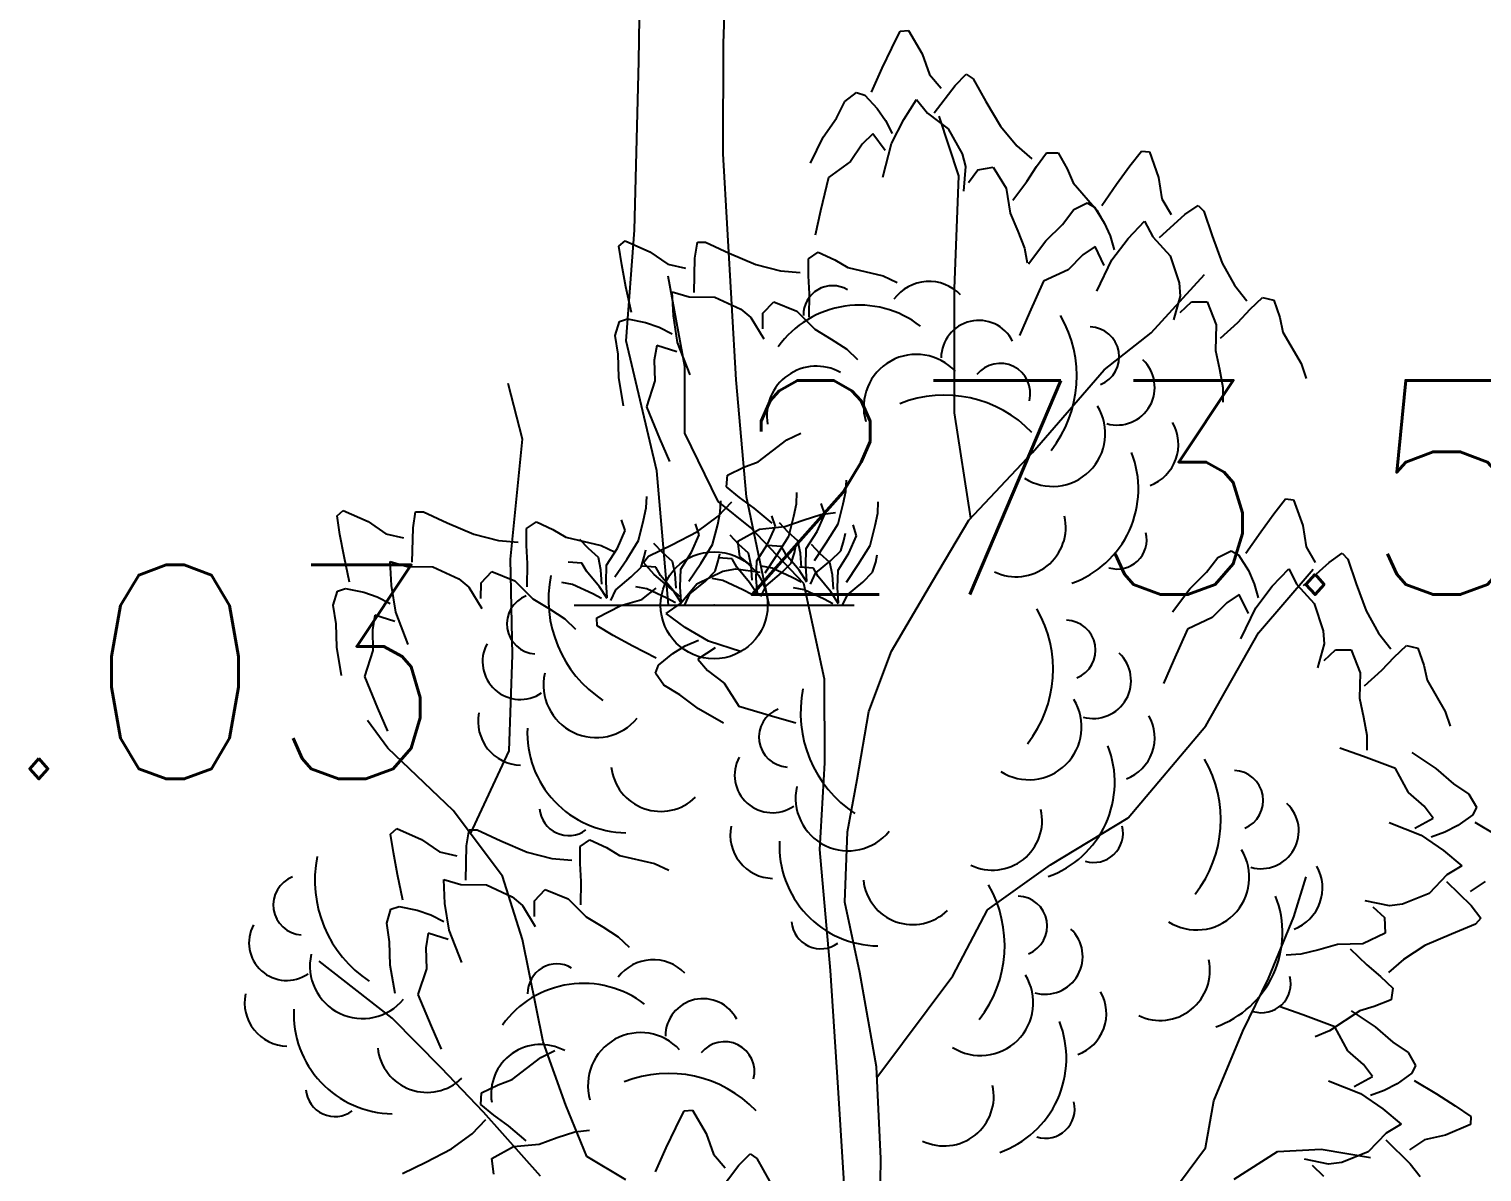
# Model space of a CAD drawing. Header units: millimetres. Extents: x 524954 to 526204, y 9523489 to 9524010.
# Drawn here: x 525431.59 to 525438.37, y 9523718 to 9523723.34 of the extents above; entities that cross this region are included whole.
import ezdxf

# ---------------------------------------------------------------- set-up
doc = ezdxf.new("R2010")
doc.units = ezdxf.units.MM
doc.header["$PDMODE"] = 32
doc.header["$PDSIZE"] = 0.5
doc.linetypes.add('ACAD_ISO12W100', pattern=[21, 12, -3, 0, -3, 0, -3])
for name, color, linetype in [('Arbre', 34, 'ACAD_ISO12W100'), ('Bord Fleuve', 4, 'ACAD_ISO12W100'), ('Route - Bretelle de sortie - Construction', 7, 'Continuous'), ('TopoAlt', 3, 'Continuous'), ('TOPOJIS', 7, 'Continuous')]:
    doc.layers.add(name, color=color, linetype=linetype)
doc.styles.add('Cotation', font='arial.ttf')
doc.styles.add('Simplex 1.0', font='Simplex.shx', dxfattribs={"width": 0.99, "height": 1})
doc.dimstyles.new('BRAZZAVILLE', dxfattribs={"dimtxt": 0.15, "dimasz": 0.2, "dimexe": 0.5, "dimexo": 0.5, "dimgap": 0.5, "dimtad": 0, "dimzin": 0, "dimdsep": 46, "dimtxsty": 'Cotation', "dimsah": 1, "dimcen": 0.1, "dimse1": 1, "dimse2": 1, "dimclrd": 1, "dimclre": 256, "dimclrt": 1, "dimaunit": 2, "dimazin": 0, "dimtfac": 1, "dimtdec": 4, "dimtofl": 0, "dimtmove": 0, "dimatfit": 1, "dimfxl": 1, "dimtolj": 1, "dimtzin": 0, "dimlwd": 0, "dimlwe": 0, "dimarcsym": 0})

# ---------------------------------------------------------------- blocks, each defined once
blk = doc.blocks.new('TCPOINT M')
at = {"color": 0}
blk.add_point((0, 0), dxfattribs=at)
at = {"layer": 'TopoAlt', "style": 'Simplex 1.0', "width": 0.99}
blk.add_attdef('ALT', (0.15, 0.15), '', height=1, dxfattribs=at)
blk = doc.blocks.new('v088')
at = {"color": 3, "linetype": 'Continuous'}
for p, q in [((-0.0239, 12.3184), (0.0161, 12.3965)), ((0.0161, 12.3965), (0.0546, 12.3999)), ((0.0546, 12.3999), (0.1184, 12.2906)), ((-0.0686, 12.2238), (-0.0239, 12.3184)), ((0.1184, 12.2906), (0.1522, 12.1952)), ((-0.1179, 12.1126), (-0.0686, 12.2238)), ((0.1522, 12.1952), (0.2074, 12.1313)), ((0.2717, 12.1435), (0.3242, 12.1966)), ((0.3242, 12.1966), (0.3557, 12.1751)), ((0.3557, 12.1751), (0.415, 12.0689)), ((-0.2428, 12.0693), (-0.1881, 12.111)), ((-0.1881, 12.111), (-0.1505, 12.0986)), ((-0.1505, 12.0986), (-0.0915, 12.0354)), ((0.1746, 12.0155), (0.2717, 12.1435)), ((-0.2828, 11.9912), (-0.2428, 12.0693)), ((-0.0915, 12.0354), (-0.0536, 11.98)), ((0.0317, 11.9844), (0.0922, 12.0781)), ((0.0922, 12.0781), (0.1437, 12.0135)), ((0.415, 12.0689), (0.4841, 11.9528)), ((-0.344, 11.9013), (-0.2828, 11.9912)), ((-0.0536, 11.98), (-0.0225, 11.9193)), ((-0.0252, 11.8718), (0.0317, 11.9844)), ((0.1437, 12.0135), (0.2395, 11.9416)), ((0.4841, 11.9528), (0.5601, 11.8616)), ((-0.4033, 11.7804), (-0.344, 11.9013)), ((-0.1123, 11.9179), (-0.1618, 11.8694)), ((-0.0542, 11.8389), (-0.1123, 11.9179)), ((0.2395, 11.9416), (0.3048, 11.8248)), ((-0.1618, 11.8694), (-0.2169, 11.7884)), ((-0.066, 11.7153), (-0.0252, 11.8718)), ((0.3048, 11.8248), (0.32, 11.7651)), ((0.5601, 11.8616), (0.6304, 11.8005)), ((0.6527, 11.7656), (0.6994, 11.8293)), ((0.6994, 11.8293), (0.7544, 11.828)), ((0.7544, 11.828), (0.796, 11.7537)), ((1.0886, 11.7676), (1.1424, 11.8368)), ((1.1424, 11.8368), (1.1809, 11.833)), ((1.1809, 11.833), (1.2232, 11.7138)), ((-0.2169, 11.7884), (-0.3202, 11.714)), ((0.32, 11.7651), (0.3106, 11.6498)), ((0.3344, 11.6895), (0.378, 11.7487)), ((0.378, 11.7487), (0.4498, 11.7623)), ((0.4498, 11.7623), (0.5114, 11.6644)), ((0.6075, 11.6944), (0.6527, 11.7656)), ((0.796, 11.7537), (0.824, 11.6885)), ((1.027, 11.683), (1.0886, 11.7676)), ((-0.3202, 11.714), (-0.3572, 11.5582)), ((0.5418, 11.6075), (0.6075, 11.6944)), ((0.824, 11.6885), (0.9344, 11.5607)), ((0.9578, 11.583), (1.027, 11.683)), ((1.2232, 11.7138), (1.2386, 11.6137)), ((0.5114, 11.6644), (0.5299, 11.5465)), ((1.2386, 11.6137), (1.2809, 11.5407)), ((-0.3572, 11.5582), (-0.3824, 11.4437)), ((0.5299, 11.5465), (0.5653, 11.4632)), ((0.7732, 11.4945), (0.827, 11.5637)), ((0.827, 11.5637), (0.8886, 11.5945)), ((0.8886, 11.5945), (0.9232, 11.5753)), ((0.9232, 11.5753), (0.9693, 11.5022)), ((0.9344, 11.5607), (0.97, 11.497)), ((1.3463, 11.5407), (1.4079, 11.583)), ((1.4079, 11.583), (1.4348, 11.556)), ((1.4348, 11.556), (1.4733, 11.4406)), ((0.6962, 11.4176), (0.7732, 11.4945)), ((0.9693, 11.5022), (0.9963, 11.4406)), ((1.0809, 11.4291), (1.1578, 11.5099)), ((1.1578, 11.5099), (1.1963, 11.4368)), ((1.2271, 11.433), (1.3463, 11.5407)), ((-1.2987, 11.3921), (-1.2695, 11.4174)), ((-1.2695, 11.4174), (-1.1537, 11.3664)), ((-0.9434, 11.3371), (-0.9319, 11.4109)), ((-0.9319, 11.4109), (-0.8938, 11.412)), ((-0.8938, 11.412), (-0.7835, 11.3608)), ((0.5653, 11.4632), (0.5962, 11.3829)), ((0.6155, 11.3099), (0.6962, 11.4176)), ((0.9963, 11.4406), (1.0155, 11.3753)), ((1.004, 11.3291), (1.0809, 11.4291)), ((1.1963, 11.4368), (1.2771, 11.3483)), ((1.4733, 11.4406), (1.5194, 11.3137)), ((-1.2853, 11.3054), (-1.2987, 11.3921)), ((-1.1537, 11.3664), (-1.0704, 11.3089)), ((-0.7835, 11.3608), (-0.6595, 11.3072)), ((-0.4126, 11.3334), (-0.3673, 11.3647)), ((-0.3673, 11.3647), (-0.2901, 11.3288)), ((0.5962, 11.3829), (0.6091, 11.3149)), ((0.8693, 11.3522), (0.8001, 11.2829)), ((0.927, 11.3906), (0.8693, 11.3522)), ((0.9693, 11.3022), (0.927, 11.3906)), ((1.2771, 11.3483), (1.3194, 11.2214)), ((-1.266, 11.2026), (-1.2853, 11.3054)), ((-1.0704, 11.3089), (-0.9882, 11.2895)), ((-0.9469, 11.1764), (-0.9434, 11.3371)), ((-0.6595, 11.3072), (-0.5444, 11.2779)), ((-0.5444, 11.2779), (-0.4516, 11.2697)), ((-0.4131, 11.2545), (-0.4126, 11.3334)), ((-0.2901, 11.3288), (-0.2291, 11.2925)), ((-0.2291, 11.2925), (-0.0648, 11.2537)), ((0.8001, 11.2829), (0.6847, 11.2291)), ((0.9347, 11.1829), (1.004, 11.3291)), ((1.5194, 11.3137), (1.5771, 11.2099)), ((-1.2408, 11.0836), (-1.266, 11.2026)), ((-0.4079, 11.1703), (-0.4131, 11.2545)), ((-0.0648, 11.2537), (0.0014, 11.223)), ((0.6847, 11.2291), (0.6193, 11.0829)), ((1.3194, 11.2214), (1.3232, 11.1598)), ((1.5771, 11.2099), (1.6348, 11.1368)), ((-1.0503, 11.1789), (-0.9708, 11.1567)), ((-1.0444, 11.0675), (-1.0503, 11.1789)), ((-0.9708, 11.1567), (-0.851, 11.1547)), ((-0.851, 11.1547), (-0.7296, 11.0984)), ((-0.4102, 11.0614), (-0.4079, 11.1703)), ((1.3232, 11.1598), (1.2925, 11.0483)), ((1.6502, 11.0983), (1.7079, 11.1522)), ((1.7079, 11.1522), (1.7617, 11.1406)), ((1.7617, 11.1406), (1.7887, 11.0598)), ((-1.0245, 10.9429), (-1.0444, 11.0675)), ((-0.7296, 11.0984), (-0.6822, 11.0589)), ((-0.6263, 11.0061), (-0.6257, 11.0796)), ((-0.6257, 11.0796), (-0.5755, 11.1328)), ((-0.5755, 11.1328), (-0.4682, 11.0896)), ((-0.4682, 11.0896), (-0.3841, 11.005)), ((0.6193, 11.0829), (0.5731, 10.9752)), ((1.3232, 11.0829), (1.3771, 11.1329)), ((1.3771, 11.1329), (1.4502, 11.1329)), ((1.4502, 11.1329), (1.4925, 11.0252)), ((1.5925, 11.0368), (1.6502, 11.0983)), ((-1.3166, 10.9752), (-1.2967, 11.0411)), ((-1.2967, 11.0411), (-1.2589, 11.0531)), ((-1.2589, 11.0531), (-1.1741, 11.0365)), ((-1.1741, 11.0365), (-1.1109, 11.0139)), ((-1.1109, 11.0139), (-1.0501, 10.983)), ((-0.6822, 11.0589), (-0.6222, 10.96)), ((-0.3841, 11.005), (-0.3065, 10.9583)), ((1.4925, 11.0252), (1.4886, 10.906)), ((1.5117, 10.9637), (1.5925, 11.0368)), ((1.7887, 11.0598), (1.8041, 10.9906)), ((-1.3032, 10.8885), (-1.3166, 10.9752)), ((-0.9657, 10.7922), (-1.0245, 10.9429)), ((-0.3065, 10.9583), (-0.2344, 10.9114)), ((1.8041, 10.9906), (1.8887, 10.8444)), ((-1.3, 10.7798), (-1.3032, 10.8885)), ((-1.122, 10.9292), (-1.1336, 10.8608)), ((-1.0286, 10.8992), (-1.122, 10.9292)), ((-0.2344, 10.9114), (-0.1841, 10.8638)), ((1.4886, 10.906), (1.5079, 10.8175)), ((-1.1336, 10.8608), (-1.1308, 10.7629)), ((1.5079, 10.8175), (1.5233, 10.7329)), ((1.8887, 10.8444), (1.9118, 10.7752)), ((-1.2771, 10.6471), (-1.3, 10.7798)), ((-1.1308, 10.7629), (-1.1708, 10.642)), ((1.5233, 10.7329), (1.5233, 10.6636)), ((-1.1708, 10.642), (-1.1094, 10.4942)), ((-1.1094, 10.4942), (-1.0628, 10.3867)), ((-0.648, 10.3846), (-0.514, 10.4875)), ((-0.514, 10.4875), (-0.4484, 10.5194)), ((-0.7957, 10.2682), (-0.7912, 10.3231)), ((-0.7912, 10.3231), (-0.7146, 10.3603)), ((-0.7146, 10.3603), (-0.648, 10.3846)), ((-0.7348, 10.218), (-0.7957, 10.2682)), ((-0.8359, 10.1311), (-0.7709, 10.1978)), ((-0.6662, 10.1688), (-0.7348, 10.218)), ((1.7617, 10.1424), (1.8156, 10.2117)), ((1.8156, 10.2117), (1.8541, 10.2078)), ((1.8541, 10.2078), (1.8964, 10.0886)), ((-2.6162, 10.1323), (-2.587, 10.1577)), ((-2.6028, 10.0456), (-2.6162, 10.1323)), ((-2.587, 10.1577), (-2.4712, 10.1066)), ((-2.2608, 10.0773), (-2.2494, 10.1511)), ((-2.2494, 10.1511), (-2.2113, 10.1522)), ((-2.2113, 10.1522), (-2.101, 10.101)), ((-0.9313, 10.0604), (-0.8359, 10.1311)), ((-0.5833, 10.0982), (-0.6662, 10.1688)), ((-0.4378, 10.1134), (-0.3559, 10.1397)), ((-0.3559, 10.1397), (-0.2873, 10.1487)), ((1.7002, 10.0578), (1.7617, 10.1424)), ((-2.4712, 10.1066), (-2.3879, 10.0492)), ((-2.3879, 10.0492), (-2.3057, 10.0298)), ((-2.2643, 9.9167), (-2.2608, 10.0773)), ((-2.101, 10.101), (-1.977, 10.0475)), ((-1.7305, 9.9947), (-1.7301, 10.0737)), ((-1.7301, 10.0737), (-1.6848, 10.1049)), ((-1.6848, 10.1049), (-1.6075, 10.069)), ((-1.6075, 10.069), (-1.5466, 10.0327)), ((-1.0512, 9.9981), (-0.9313, 10.0604)), ((-0.7431, 10.0152), (-0.6418, 10.0712)), ((-0.6418, 10.0712), (-0.5231, 10.0829)), ((-0.5231, 10.0829), (-0.4378, 10.1134)), ((1.631, 9.9578), (1.7002, 10.0578)), ((1.8964, 10.0886), (1.9118, 9.9886)), ((-2.5835, 9.9428), (-2.6028, 10.0456)), ((-1.977, 10.0475), (-1.8618, 10.0181)), ((-1.8618, 10.0181), (-1.7691, 10.0099)), ((-1.7254, 9.9105), (-1.7305, 9.9947)), ((-1.5466, 10.0327), (-1.3822, 9.9939)), ((-1.3822, 9.9939), (-1.316, 9.9632)), ((-1.1606, 9.945), (-1.0512, 9.9981)), ((-0.7336, 9.9427), (-0.7431, 10.0152)), ((1.9118, 9.9886), (1.9541, 9.9155)), ((-2.5582, 9.8238), (-2.5835, 9.9428)), ((-2.3678, 9.9191), (-2.2883, 9.8969)), ((-2.3619, 9.8077), (-2.3678, 9.9191)), ((-1.1838, 9.9148), (-1.1606, 9.945)), ((-1.1339, 9.8592), (-1.1838, 9.9148)), ((-0.677, 9.8958), (-0.7336, 9.9427)), ((1.4463, 9.8693), (1.5002, 9.9386)), ((1.5002, 9.9386), (1.5617, 9.9693)), ((1.5617, 9.9693), (1.5963, 9.9501)), ((1.5963, 9.9501), (1.6425, 9.877)), ((1.9002, 9.8078), (2.0195, 9.9155)), ((2.0195, 9.9155), (2.081, 9.9578)), ((2.081, 9.9578), (2.1079, 9.9309)), ((2.1079, 9.9309), (2.1464, 9.8155)), ((-2.2883, 9.8969), (-2.1685, 9.895)), ((-2.1685, 9.895), (-2.0471, 9.8386)), ((-1.9432, 9.8199), (-1.893, 9.873)), ((-1.893, 9.873), (-1.7856, 9.8299)), ((-1.7277, 9.8016), (-1.7254, 9.9105)), ((-1.0116, 9.755), (-1.1339, 9.8592)), ((-0.9342, 9.8156), (-0.8138, 9.874)), ((-0.8138, 9.874), (-0.7533, 9.8858)), ((-0.7533, 9.8858), (-0.6387, 9.8698)), ((1.3694, 9.7924), (1.4463, 9.8693)), ((1.6425, 9.877), (1.6694, 9.8155)), ((1.7541, 9.8039), (1.831, 9.8847)), ((1.831, 9.8847), (1.8695, 9.8116)), ((-2.634, 9.7155), (-2.6142, 9.7814)), ((-2.6142, 9.7814), (-2.5764, 9.7933)), ((-2.5764, 9.7933), (-2.4916, 9.7768)), ((-2.4916, 9.7768), (-2.4283, 9.7541)), ((-2.3419, 9.6831), (-2.3619, 9.8077)), ((-2.0471, 9.8386), (-1.9997, 9.7992)), ((-1.9997, 9.7992), (-1.9397, 9.7002)), ((-1.9438, 9.7464), (-1.9432, 9.8199)), ((-1.7856, 9.8299), (-1.7015, 9.7452)), ((-1.1923, 9.7429), (-1.1254, 9.7944)), ((-1.0114, 9.724), (-0.9342, 9.8156)), ((1.2886, 9.6847), (1.3694, 9.7924)), ((1.6694, 9.8155), (1.6887, 9.7501)), ((1.6771, 9.7039), (1.7541, 9.8039)), ((1.8695, 9.8116), (1.9502, 9.7232)), ((2.1464, 9.8155), (2.1926, 9.6885)), ((-2.6206, 9.6288), (-2.634, 9.7155)), ((-2.4283, 9.7541), (-2.3676, 9.7232)), ((-1.7015, 9.7452), (-1.624, 9.6985)), ((-1.4022, 9.6572), (-1.2895, 9.7147)), ((-1.2895, 9.7147), (-1.1923, 9.7429)), ((-1.0789, 9.6763), (-1.0114, 9.724)), ((1.5425, 9.727), (1.4733, 9.6578)), ((1.6002, 9.7655), (1.5425, 9.727)), ((1.6425, 9.677), (1.6002, 9.7655)), ((1.9502, 9.7232), (1.9925, 9.5962)), ((-2.4395, 9.6694), (-2.4511, 9.6011)), ((-2.3461, 9.6395), (-2.4395, 9.6694)), ((-2.2831, 9.5325), (-2.3419, 9.6831)), ((-1.624, 9.6985), (-1.5519, 9.6516)), ((-1.5519, 9.6516), (-1.5015, 9.6041)), ((-1.401, 9.6186), (-1.4022, 9.6572)), ((-0.9888, 9.6106), (-1.0789, 9.6763)), ((1.4733, 9.6578), (1.3579, 9.6039)), ((1.6079, 9.5578), (1.6771, 9.7039)), ((2.1926, 9.6885), (2.2503, 9.5847)), ((-2.6175, 9.52), (-2.6206, 9.6288)), ((-2.4511, 9.6011), (-2.4483, 9.5032)), ((-1.3254, 9.5742), (-1.401, 9.6186)), ((-1.2335, 9.5242), (-1.3254, 9.5742)), ((-0.8796, 9.5473), (-0.9888, 9.6106)), ((1.3579, 9.6039), (1.2925, 9.4577)), ((1.9925, 9.5962), (1.9964, 9.5347)), ((2.2503, 9.5847), (2.308, 9.5116)), ((-2.5946, 9.3874), (-2.6175, 9.52)), ((-1.1253, 9.4685), (-1.2335, 9.5242)), ((-1.0467, 9.4905), (-0.9892, 9.5252)), ((-0.9892, 9.5252), (-0.9269, 9.5527)), ((-0.8484, 9.5165), (-0.9306, 9.463)), ((-0.7257, 9.4976), (-0.8796, 9.5473)), ((1.9964, 9.5347), (1.9656, 9.4231)), ((1.9964, 9.4577), (2.0502, 9.5077)), ((2.0502, 9.5077), (2.1233, 9.5077)), ((2.1233, 9.5077), (2.1656, 9.4)), ((2.3233, 9.4731), (2.381, 9.527)), ((2.381, 9.527), (2.4349, 9.5154)), ((2.4349, 9.5154), (2.4618, 9.4347)), ((-2.4483, 9.5032), (-2.4883, 9.3823)), ((-1.1132, 9.4352), (-1.0467, 9.4905)), ((-0.9306, 9.463), (-0.885, 9.4108)), ((1.2925, 9.4577), (1.2463, 9.35)), ((2.2657, 9.4116), (2.3233, 9.4731)), ((-2.4883, 9.3823), (-2.4269, 9.2344)), ((-1.1278, 9.3984), (-1.1132, 9.4352)), ((-1.0892, 9.3413), (-1.1278, 9.3984)), ((-0.885, 9.4108), (-0.8073, 9.3511)), ((2.1656, 9.4), (2.1618, 9.2808)), ((2.1849, 9.3385), (2.2657, 9.4116)), ((2.4618, 9.4347), (2.4772, 9.3654)), ((-1.0136, 9.2969), (-1.0892, 9.3413)), ((-0.8073, 9.3511), (-0.7389, 9.2437)), ((2.4772, 9.3654), (2.5618, 9.2193)), ((-2.4269, 9.2344), (-2.3802, 9.1269)), ((-0.9273, 9.2307), (-1.0136, 9.2969)), ((-0.7389, 9.2437), (-0.5855, 9.1979)), ((2.1618, 9.2808), (2.181, 9.1923)), ((-0.81, 9.1646), (-0.9273, 9.2307)), ((-0.5855, 9.1979), (-0.4727, 9.1661)), ((2.181, 9.1923), (2.1964, 9.1077)), ((2.5618, 9.2193), (2.5849, 9.15)), ((2.1964, 9.1077), (2.1964, 9.0385)), ((2.1801, 9.009), (2.0697, 9.0483)), ((2.3301, 8.953), (2.1801, 9.009)), ((2.4064, 9.0272), (2.519, 8.9533)), ((2.3912, 8.8412), (2.3301, 8.953)), ((2.519, 8.9533), (2.6006, 8.8814)), ((2.4646, 8.7765), (2.3912, 8.8412)), ((2.6006, 8.8814), (2.6731, 8.832)), ((2.6731, 8.832), (2.7077, 8.7725)), ((2.5067, 8.7213), (2.4646, 8.7765)), ((2.7077, 8.7725), (2.6907, 8.7368)), ((2.2998, 8.7005), (2.4501, 8.6406)), ((2.421, 8.6735), (2.5067, 8.7213)), ((2.6907, 8.7368), (2.6207, 8.6861)), ((2.7005, 8.7027), (2.8047, 8.6399)), ((-2.3661, 8.6466), (-2.3369, 8.6719)), ((-2.3527, 8.5599), (-2.3661, 8.6466)), ((-2.3369, 8.6719), (-2.2212, 8.6209)), ((-2.0108, 8.5916), (-1.9993, 8.6654)), ((-1.9993, 8.6654), (-1.9613, 8.6665)), ((-1.9613, 8.6665), (-1.8509, 8.6153)), ((2.4501, 8.6406), (2.5548, 8.5702)), ((2.5609, 8.6554), (2.4969, 8.632)), ((2.6207, 8.6861), (2.5609, 8.6554)), ((-2.3334, 8.4571), (-2.3527, 8.5599)), ((-2.2212, 8.6209), (-2.1379, 8.5634)), ((-2.1379, 8.5634), (-2.0557, 8.544)), ((-2.0143, 8.4309), (-2.0108, 8.5916)), ((-1.8509, 8.6153), (-1.7269, 8.5617)), ((-1.7269, 8.5617), (-1.6118, 8.5324)), ((-1.4805, 8.509), (-1.4801, 8.5879)), ((-1.4801, 8.5879), (-1.4347, 8.6192)), ((-1.4347, 8.6192), (-1.3575, 8.5833)), ((-1.3575, 8.5833), (-1.2966, 8.547)), ((2.5548, 8.5702), (2.6402, 8.4985)), ((-1.6118, 8.5324), (-1.519, 8.5242)), ((-1.4754, 8.4248), (-1.4805, 8.509)), ((-1.2966, 8.547), (-1.1322, 8.5082)), ((-1.1322, 8.5082), (-1.066, 8.4775)), ((2.6402, 8.4985), (2.5697, 8.4555)), ((-2.3082, 8.3381), (-2.3334, 8.4571)), ((-2.1178, 8.4334), (-2.0382, 8.4112)), ((-2.1118, 8.322), (-2.1178, 8.4334)), ((-1.4776, 8.3159), (-1.4754, 8.4248)), ((2.5697, 8.4555), (2.4865, 8.3693)), ((2.5678, 8.4245), (2.6828, 8.3123)), ((2.749, 8.4244), (2.6787, 8.3776)), ((-2.0382, 8.4112), (-1.9184, 8.4092)), ((-1.9184, 8.4092), (-1.7971, 8.3529)), ((-1.7971, 8.3529), (-1.7497, 8.3134)), ((-1.6931, 8.3341), (-1.643, 8.3873)), ((-1.643, 8.3873), (-1.5356, 8.3441)), ((2.4865, 8.3693), (2.3625, 8.3191)), ((-2.384, 8.2298), (-2.3641, 8.2956)), ((-2.3641, 8.2956), (-2.3264, 8.3076)), ((-2.3264, 8.3076), (-2.2415, 8.291)), ((-2.2415, 8.291), (-2.1783, 8.2684)), ((-2.0919, 8.1974), (-2.1118, 8.322)), ((-1.7497, 8.3134), (-1.6897, 8.2145)), ((-1.6937, 8.2606), (-1.6931, 8.3341)), ((-1.5356, 8.3441), (-1.4515, 8.2595)), ((2.3013, 8.3113), (2.188, 8.335)), ((2.2245, 8.3065), (2.2778, 8.2559)), ((2.3625, 8.3191), (2.3013, 8.3113)), ((2.6828, 8.3123), (2.7289, 8.2536)), ((-2.3706, 8.1431), (-2.384, 8.2298)), ((-2.1783, 8.2684), (-2.1175, 8.2375)), ((-1.4515, 8.2595), (-1.374, 8.2128)), ((2.2778, 8.2559), (2.2824, 8.183)), ((2.7037, 8.225), (2.591, 8.1793)), ((2.7289, 8.2536), (2.7037, 8.225)), ((-2.1895, 8.1837), (-2.2011, 8.1153)), ((-2.0961, 8.1537), (-2.1895, 8.1837)), ((-2.0331, 8.0467), (-2.0919, 8.1974)), ((-1.374, 8.2128), (-1.3019, 8.1659)), ((-1.3019, 8.1659), (-1.2515, 8.1184)), ((2.2824, 8.183), (2.1776, 8.1339)), ((2.591, 8.1793), (2.4672, 8.1253)), ((-2.3674, 8.0343), (-2.3706, 8.1431)), ((-2.2011, 8.1153), (-2.1982, 8.0174)), ((1.8878, 8.0848), (1.8187, 8.0804)), ((1.9713, 8.1055), (1.8878, 8.0848)), ((2.0584, 8.1303), (1.9713, 8.1055)), ((2.1776, 8.1339), (2.0584, 8.1303)), ((2.1174, 8.1109), (2.1954, 8.0349)), ((2.4672, 8.1253), (2.3672, 8.0611)), ((-2.3445, 7.9016), (-2.3674, 8.0343)), ((-2.1982, 8.0174), (-2.2383, 7.8966)), ((2.1954, 8.0349), (2.2605, 7.9811)), ((2.3672, 8.0611), (2.2979, 7.9989)), ((2.2605, 7.9811), (2.3179, 7.927)), ((-2.2383, 7.8966), (-2.1768, 7.7487)), ((2.3179, 7.927), (2.3098, 7.8725)), ((1.8965, 7.8022), (1.7861, 7.8414)), ((2.1627, 7.8208), (2.0222, 7.7271)), ((2.1227, 7.8203), (2.2353, 7.7465)), ((2.2308, 7.8405), (2.1627, 7.8208)), ((2.3098, 7.8725), (2.2308, 7.8405)), ((-2.1768, 7.7487), (-2.1302, 7.6412)), ((2.0465, 7.7461), (1.8965, 7.8022)), ((2.1075, 7.6343), (2.0465, 7.7461)), ((2.2353, 7.7465), (2.3169, 7.6746)), ((2.0222, 7.7271), (1.9545, 7.6997)), ((2.3169, 7.6746), (2.3894, 7.6252)), ((-1.6632, 7.6026), (-1.5976, 7.6345)), ((2.1809, 7.5696), (2.1075, 7.6343)), ((2.3894, 7.6252), (2.424, 7.5657)), ((-1.7972, 7.4997), (-1.6632, 7.6026)), ((2.223, 7.5144), (2.1809, 7.5696)), ((2.424, 7.5657), (2.407, 7.5299)), ((-1.9404, 7.4382), (-1.8638, 7.4754)), ((-1.8638, 7.4754), (-1.7972, 7.4997)), ((2.0162, 7.4937), (2.1664, 7.4338)), ((2.1373, 7.4666), (2.223, 7.5144)), ((2.337, 7.4793), (2.2772, 7.4485)), ((2.407, 7.5299), (2.337, 7.4793)), ((2.4169, 7.4959), (2.521, 7.4331)), ((-1.9448, 7.3833), (-1.9404, 7.4382)), ((2.1664, 7.4338), (2.2711, 7.3633)), ((2.2772, 7.4485), (2.2132, 7.4252)), ((2.521, 7.4331), (2.6094, 7.377)), ((-1.8839, 7.3331), (-1.9448, 7.3833)), ((-1.8154, 7.2839), (-1.8839, 7.3331)), ((-1.0336, 7.2746), (-0.9936, 7.3527)), ((-0.9936, 7.3527), (-0.9551, 7.3561)), ((-0.9551, 7.3561), (-0.8913, 7.2468)), ((2.2711, 7.3633), (2.3565, 7.2916)), ((2.6094, 7.377), (2.6819, 7.3276)), ((-1.985, 7.2461), (-1.9201, 7.3129)), ((-1.7325, 7.2133), (-1.8154, 7.2839)), ((-1.0783, 7.18), (-1.0336, 7.2746)), ((2.3565, 7.2916), (2.286, 7.2486)), ((2.6805, 7.289), (2.5641, 7.2392)), ((2.6819, 7.3276), (2.6805, 7.289)), ((-2.0805, 7.1754), (-1.985, 7.2461)), ((-1.791, 7.1862), (-1.6722, 7.1979)), ((-1.6722, 7.1979), (-1.587, 7.2285)), ((-1.587, 7.2285), (-1.5051, 7.2548)), ((-1.5051, 7.2548), (-1.4365, 7.2638)), ((-0.8913, 7.2468), (-0.8575, 7.1514)), ((2.286, 7.2486), (2.2028, 7.1624)), ((2.2841, 7.2177), (2.3991, 7.1055)), ((2.4653, 7.2176), (2.395, 7.1707)), ((2.5641, 7.2392), (2.4653, 7.2176)), ((-2.2004, 7.1132), (-2.0805, 7.1754)), ((-1.8923, 7.1303), (-1.791, 7.1862)), ((-1.8828, 7.0578), (-1.8923, 7.1303)), ((-1.1277, 7.0688), (-1.0783, 7.18)), ((-0.8575, 7.1514), (-0.8023, 7.0875)), ((-0.7381, 7.0997), (-0.6855, 7.1528)), ((-0.6855, 7.1528), (-0.654, 7.1313)), ((-0.654, 7.1313), (-0.5947, 7.0251)), ((2.2028, 7.1624), (2.0788, 7.1122)), ((-2.3098, 7.06), (-2.2004, 7.1132)), ((-0.8351, 6.9716), (-0.7381, 7.0997)), ((2.0176, 7.1045), (1.9044, 7.1282)), ((1.9408, 7.0996), (1.9941, 7.049)), ((2.0788, 7.1122), (2.0176, 7.1045)), ((2.3991, 7.1055), (2.4452, 7.0467)), ((0.6155, 0.5313), (0.6179, 0.5842)), ((-0.3173, 0.4544), (-0.3149, 0.5073)), ((0.0288, 0.4351), (0.0313, 0.488)), ((0.3847, 0.4736), (0.3871, 0.5265)), ((0.5169, 0.4255), (0.5001, 0.476)), ((0.6034, 0.4736), (0.6155, 0.5313)), ((0.7645, 0.4303), (0.7669, 0.4832)), ((-0.3294, 0.3967), (-0.3173, 0.4544)), ((0.0168, 0.3774), (0.0288, 0.4351)), ((0.2861, 0.3678), (0.2693, 0.4183)), ((0.3486, 0.3221), (0.3726, 0.4159)), ((0.3726, 0.4159), (0.3847, 0.4736)), ((0.4808, 0.3438), (0.5169, 0.4255)), ((0.5794, 0.3798), (0.6034, 0.4736)), ((0.7525, 0.3726), (0.7645, 0.4303)), ((-0.452, 0.2669), (-0.4159, 0.3486)), ((-0.4159, 0.3486), (-0.4327, 0.3991)), ((-0.3534, 0.3029), (-0.3294, 0.3967)), ((-0.0697, 0.3294), (-0.0865, 0.3798)), ((-0.0072, 0.2837), (0.0168, 0.3774)), ((0.25, 0.2861), (0.2861, 0.3678)), ((0.3462, 0.3414), (0.3053, 0.3847)), ((0.3919, 0.3005), (0.3462, 0.3414)), ((0.4303, 0.2645), (0.4808, 0.3438)), ((0.5241, 0.2909), (0.5794, 0.3798)), ((0.6659, 0.3246), (0.6491, 0.375)), ((0.7285, 0.2789), (0.7525, 0.3726)), ((-0.5866, 0.2645), (-0.6275, 0.3077)), ((-0.4087, 0.214), (-0.3534, 0.3029)), ((-0.2404, 0.2452), (-0.2813, 0.2885)), ((-0.1058, 0.2476), (-0.0697, 0.3294)), ((-0.0625, 0.1947), (-0.0072, 0.2837)), ((0.1154, 0.2837), (0.0745, 0.327)), ((0.1611, 0.2428), (0.1154, 0.2837)), ((0.1995, 0.2068), (0.25, 0.2861)), ((0.3149, 0.2741), (0.25, 0.2789)), ((0.2933, 0.2332), (0.3486, 0.3221)), ((0.3366, 0.2356), (0.3149, 0.2741)), ((0.375, 0.2452), (0.3823, 0.2789)), ((0.4039, 0.2428), (0.3919, 0.3005)), ((0.4953, 0.2404), (0.4544, 0.2837)), ((0.4688, 0.2092), (0.5241, 0.2909)), ((0.5914, 0.2548), (0.6058, 0.3029)), ((0.6058, 0.3029), (0.6131, 0.3366)), ((0.6299, 0.2428), (0.6659, 0.3246)), ((0.6732, 0.1899), (0.7285, 0.2789)), ((-0.5409, 0.2236), (-0.5866, 0.2645)), ((-0.5289, 0.1659), (-0.5409, 0.2236)), ((-0.5025, 0.1875), (-0.452, 0.2669)), ((-0.464, 0.1322), (-0.4087, 0.214)), ((-0.3414, 0.1779), (-0.327, 0.226)), ((-0.327, 0.226), (-0.3197, 0.2596)), ((-0.1947, 0.2043), (-0.2404, 0.2452)), ((-0.1827, 0.1467), (-0.1947, 0.2043)), ((-0.1563, 0.1683), (-0.1058, 0.2476)), ((0.0048, 0.1587), (0.0192, 0.2068)), ((0.0192, 0.2068), (0.0264, 0.2404)), ((0.0841, 0.2164), (0.0192, 0.2212)), ((0.1058, 0.1779), (0.0841, 0.2164)), ((0.1731, 0.1851), (0.1611, 0.2428)), ((0.1971, 0.125), (0.1995, 0.2068)), ((0.238, 0.1515), (0.2933, 0.2332)), ((0.3967, 0.1635), (0.3366, 0.2356)), ((0.3606, 0.1971), (0.375, 0.2452)), ((0.4087, 0.1755), (0.4039, 0.2428)), ((0.4279, 0.1827), (0.4303, 0.2645)), ((0.4736, 0.1491), (0.5457, 0.2092)), ((0.5409, 0.1995), (0.4953, 0.2404)), ((0.5457, 0.2092), (0.5914, 0.2548)), ((0.5794, 0.1635), (0.6299, 0.2428)), ((0.7549, 0.2019), (0.7621, 0.2356)), ((-0.6179, 0.1971), (-0.6828, 0.2019)), ((-0.5962, 0.1587), (-0.6179, 0.1971)), ((-0.5361, 0.0865), (-0.5962, 0.1587)), ((-0.5241, 0.0986), (-0.5289, 0.1659)), ((-0.5049, 0.1058), (-0.5025, 0.1875)), ((-0.3871, 0.1322), (-0.3414, 0.1779)), ((-0.2717, 0.1779), (-0.3366, 0.1827)), ((-0.25, 0.1394), (-0.2717, 0.1779)), ((-0.1899, 0.0673), (-0.25, 0.1394)), ((-0.1779, 0.0793), (-0.1827, 0.1467)), ((-0.1587, 0.0865), (-0.1563, 0.1683)), ((-0.1178, 0.113), (-0.0625, 0.1947)), ((-0.0409, 0.113), (0.0048, 0.1587)), ((0.1659, 0.1058), (0.1058, 0.1779)), ((0.1779, 0.1178), (0.1731, 0.1851)), ((0.2717, 0.1731), (0.2212, 0.1827)), ((0.2428, 0.0914), (0.3149, 0.1515)), ((0.3654, 0.1298), (0.2717, 0.1731)), ((0.3149, 0.1515), (0.3606, 0.1971)), ((0.4327, 0.1082), (0.3967, 0.1635)), ((0.464, 0.1731), (0.3991, 0.1779)), ((0.4327, 0.113), (0.4279, 0.1827)), ((0.4496, 0.0986), (0.4736, 0.1491)), ((0.4856, 0.1346), (0.464, 0.1731)), ((0.5529, 0.1418), (0.5409, 0.1995)), ((0.5578, 0.0745), (0.5529, 0.1418)), ((0.577, 0.0817), (0.5794, 0.1635)), ((0.6179, 0.1082), (0.6732, 0.1899)), ((0.6948, 0.1082), (0.7405, 0.1539)), ((0.7405, 0.1539), (0.7549, 0.2019)), ((-0.6611, 0.0962), (-0.7116, 0.1058)), ((-0.5674, 0.0529), (-0.6611, 0.0962)), ((-0.5001, 0.0313), (-0.5361, 0.0865)), ((-0.5001, 0.0361), (-0.5049, 0.1058)), ((-0.4832, 0.0216), (-0.4592, 0.0721)), ((-0.4592, 0.0721), (-0.3871, 0.1322)), ((-0.3149, 0.0769), (-0.3654, 0.0865)), ((-0.2212, 0.0337), (-0.3149, 0.0769)), ((-0.1539, 0.0168), (-0.1587, 0.0865)), ((-0.113, 0.0529), (-0.0409, 0.113)), ((0.0409, 0.1154), (-0.0096, 0.125)), ((0.1346, 0.0721), (0.0409, 0.1154)), ((0.1755, 0.0505), (0.1346, 0.0721)), ((0.2019, 0.0505), (0.1659, 0.1058)), ((0.2019, 0.0553), (0.1971, 0.125)), ((0.2188, 0.0409), (0.2428, 0.0914)), ((0.4063, 0.1082), (0.3654, 0.1298)), ((0.4207, 0.0721), (0.3702, 0.0817)), ((0.5145, 0.0288), (0.4207, 0.0721)), ((0.5457, 0.0625), (0.4856, 0.1346)), ((0.5818, 0.012), (0.577, 0.0817)), ((0.6227, 0.0481), (0.6948, 0.1082)), ((-0.5265, 0.0313), (-0.5674, 0.0529)), ((-0.1803, 0.012), (-0.2212, 0.0337)), ((-0.1539, 0.012), (-0.1899, 0.0673)), ((-0.137, 0.0024), (-0.113, 0.0529)), ((0.5554, 0.0072), (0.5145, 0.0288)), ((0.5818, 0.0072), (0.5457, 0.0625)), ((0.5986, -0.0024), (0.6227, 0.0481))]:
    blk.add_line(p, q, dxfattribs=at)
at = {"linetype": 'Continuous'}
for p, q in [((0.2897, 11.7219), (0.1969, 11.9998)), ((0.2697, 11.1929), (0.2897, 11.7219)), ((-0.9914, 10.8307), (-1.0686, 11.252)), ((1.1882, 10.9882), (1.4374, 11.2608)), ((0.2693, 10.6145), (0.2697, 11.1929)), ((0.9679, 10.8157), (1.1882, 10.9882)), ((-0.9911, 10.5198), (-0.9914, 10.8307)), ((0.6339, 10.4293), (0.9679, 10.8157)), ((-1.7492, 10.4915), (-1.8168, 10.7513)), ((0.3448, 10.1217), (0.2693, 10.6145)), ((-1.8059, 9.9306), (-1.7492, 10.4915)), ((-0.8352, 10.1996), (-0.9911, 10.5198)), ((0.3358, 10.1122), (0.6339, 10.4293)), ((-0.6834, 10.0784), (-0.8352, 10.1996)), ((-0.4354, 9.8162), (-0.6834, 10.0784)), ((0.1676, 9.8288), (0.3358, 10.1122)), ((-1.7966, 9.483), (-1.8059, 9.9306)), ((1.6901, 9.587), (1.945, 9.8846)), ((-0.339, 9.3704), (-0.4354, 9.8162)), ((-0.0246, 9.5014), (0.1676, 9.8288)), ((1.4442, 9.1527), (1.6901, 9.587)), ((-1.8121, 9.0349), (-1.7966, 9.483)), ((-0.1306, 9.2193), (-0.0246, 9.5014)), ((-0.337, 8.9787), (-0.339, 9.3704)), ((-2.3783, 9.048), (-2.4742, 9.1766)), ((-0.1861, 8.901), (-0.1306, 9.2193)), ((1.08, 8.7222), (1.4442, 9.1527)), ((-2.0737, 8.7558), (-2.3783, 9.048)), ((-1.992, 8.6473), (-1.8121, 9.0349)), ((-0.3597, 8.574), (-0.337, 8.9787)), ((-0.2308, 8.6575), (-0.1861, 8.901)), ((-1.8434, 8.4497), (-2.0737, 8.7558)), ((0.7177, 8.5032), (1.08, 8.7222)), ((-0.2426, 8.3277), (-0.2308, 8.6575)), ((-0.3105, 8.0091), (-0.3597, 8.574)), ((0.4236, 8.2918), (0.7177, 8.5032)), ((-1.7501, 8.1531), (-1.8434, 8.4497)), ((1.8546, 8.2596), (1.9129, 8.4473)), ((-0.1735, 7.9995), (-0.2426, 8.3277)), ((0.2621, 7.9837), (0.4236, 8.2918)), ((1.7363, 7.971), (1.8546, 8.2596)), ((-1.6531, 7.6763), (-1.7501, 8.1531)), ((-2.3581, 7.786), (-2.6995, 8.0525)), ((-0.2742, 7.4626), (-0.3105, 8.0091)), ((-0.0959, 7.5596), (-0.1735, 7.9995)), ((-0.0934, 7.5087), (0.2621, 7.9837)), ((1.617, 7.726), (1.7363, 7.971)), ((-2.1294, 7.5544), (-2.3581, 7.786)), ((-1.5474, 7.38), (-1.6531, 7.6763)), ((1.4808, 7.3998), (1.617, 7.726)), ((-1.9323, 7.3471), (-2.1294, 7.5544)), ((-0.0745, 7.1309), (-0.0959, 7.5596)), ((-0.2365, 6.8477), (-0.2742, 7.4626)), ((-1.6648, 7.048), (-1.9323, 7.3471)), ((-1.4491, 7.1395), (-1.5474, 7.38)), ((1.4418, 7.1813), (1.4808, 7.3998)), ((-1.2665, 7.0314), (-1.4491, 7.1395)), ((-0.0837, 6.6768), (-0.0745, 7.1309)), ((1.3209, 7.0171), (1.4418, 7.1813)), ((1.5755, 7.0348), (1.778, 7.1634)), ((1.778, 7.1634), (1.983, 7.1739)), ((1.983, 7.1739), (2.2139, 7.1352)), ((0.0445, 2.6247), (0.064, 3.1786)), ((-0.3518, 2.5418), (-0.3436, 3.0457)), ((0.0429, 2.1085), (0.0445, 2.6247)), ((-0.3726, 1.7516), (-0.3518, 2.5418)), ((0.1022, 1.0525), (0.0429, 2.1085)), ((-0.4115, 1.2346), (-0.3726, 1.7516)), ((-0.2683, 0.6281), (-0.4115, 1.2346)), ((0.151, 0.5063), (0.1022, 1.0525)), ((-0.2127, 0), (-0.2683, 0.6281)), ((0.2565, 0), (0.151, 0.5063)), ((-0.6539, 0), (0.6539, 0))]:
    blk.add_line(p, q, dxfattribs=at)
at = {"color": 3, "linetype": 'Continuous'}
for centre, major_axis, start_param, end_param in [((-0.3005, 11.0717), (0.0964, 0.0964), 0.254619, 2.377018), ((0.1501, 11.0237), (0.1445, 0.1445), 6.263619, 7.998733), ((-0.1756, 10.6509), (0.3298, 0.3298), 0.12682, 1.733702), ((0.2754, 10.7857), (0.3995, 0.3995), 4.836335, 6.022049), ((0.3829, 10.8698), (-0.1246, 0.1246), 4.396235, 7.060094), ((0.8987, 10.8757), (0.099, 0.099), 4.31771, 7.031286), ((0.0911, 10.6412), (0.1741, 0.1741), 6.236163, 8.918901), ((-0.3757, 10.5998), (0.1641, 0.1641), 0.282297, 2.520721), ((0.4834, 10.7051), (-0.099, 0.099), 3.680741, 6.394318), ((1.0287, 10.7332), (-0.1246, 0.1246), 2.081137, 4.744996), ((0.2226, 10.1318), (-0.3995, 0.3995), 4.689978, 5.875693), ((0.7276, 10.5169), (-0.1741, 0.1741), 1.793126, 4.475865), ((1.1114, 10.4666), (-0.1445, 0.1445), 2.713295, 4.448408), ((0.6623, 10.2582), (-0.3298, 0.3298), 2.69514, 4.302022), ((0.5573, 10.0804), (0.1641, 0.1641), 3.478918, 5.717341), ((1.0314, 10.0206), (0.0964, 0.0964), 3.62262, 5.745019), ((-1.0632, 9.7428), (0.3995, 0.3995), 2.158504, 3.344219), ((-1.6825, 9.6282), (-0.099, 0.099), -0.421529, 2.292047), ((0.1648, 9.4153), (0.3995, 0.3995), 4.836335, 6.022049), ((0.7881, 9.5054), (-0.099, 0.099), 2.746913, 5.46049), ((-1.7599, 9.4514), (-0.1246, 0.1246), 0.293965, 2.957824), ((0.9181, 9.3628), (0.1246, 0.1246), 3.651933, 6.315792), ((-1.4053, 9.3432), (0.1741, 0.1741), 2.133893, 4.816631), ((0.1148, 9.2139), (-0.3995, 0.3995), 0.587708, 1.773422), ((0.617, 9.1466), (-0.1741, 0.1741), 1.793126, 4.475865), ((-1.7527, 9.1724), (-0.1445, 0.1445), 0.590553, 2.325666), ((-0.5045, 9.0993), (0.099, 0.099), 1.149268, 3.862844), ((1.0008, 9.0963), (-0.1445, 0.1445), 2.713295, 4.448408), ((-1.2605, 9.1191), (0.3298, 0.3298), 2.307735, 3.914618), ((0.5518, 8.8878), (-0.3298, 0.3298), 2.69514, 4.302022), ((-0.5819, 8.9225), (0.1246, 0.1246), 1.864761, 4.52862), ((0.9486, 8.7133), (-0.3995, 0.3995), 3.265538, 4.451253), ((-1.1039, 8.9843), (0.1641, 0.1641), 2.463212, 4.701636), ((1.5719, 8.8034), (0.099, 0.099), 4.31771, 7.031286), ((-0.2273, 8.8143), (0.1741, 0.1741), 2.133893, 4.816631), ((-1.5338, 8.7756), (0.0964, 0.0964), 2.435534, 4.557933), ((0.4467, 8.71), (-0.1641, 0.1641), 1.908121, 4.146545), ((1.7019, 8.6608), (0.1246, 0.1246), 3.651933, 6.315792), ((-0.5746, 8.6435), (0.1445, 0.1445), 2.161349, 3.896462), ((0.9208, 8.6502), (0.0964, 0.0964), 3.62262, 5.745019), ((-0.0825, 8.5902), (0.3298, 0.3298), 2.307735, 3.914618), ((1.4008, 8.4446), (0.1741, 0.1741), 3.363922, 6.046661), ((-2.1547, 8.4302), (0.3995, 0.3995), 2.158504, 3.344219), ((1.7845, 8.3943), (-0.1445, 0.1445), 2.713295, 4.448408), ((-2.774, 8.3155), (-0.099, 0.099), -0.421529, 2.292047), ((0.0741, 8.4554), (0.1641, 0.1641), 2.463212, 4.701636), ((-0.0612, 8.1267), (-0.3995, 0.3995), 3.265538, 4.451253), ((0.5622, 8.2168), (0.099, 0.099), 4.31771, 7.031286), ((1.3355, 8.1858), (-0.3298, 0.3298), 2.69514, 4.302022), ((-2.8514, 8.1388), (-0.1246, 0.1246), 0.293965, 2.957824), ((-0.3558, 8.2467), (0.0964, 0.0964), 2.435534, 4.557933), ((0.6922, 8.0742), (-0.1246, 0.1246), 2.081137, 4.744996), ((-2.4968, 8.0306), (0.1741, 0.1741), 2.133893, 4.816631), ((-1.5891, 7.9031), (0.0964, 0.0964), 0.254619, 2.377018), ((-1.1385, 7.8551), (-0.1445, 0.1445), 4.692823, 6.427936), ((1.2305, 8.008), (0.1641, 0.1641), 3.478918, 5.717341), ((-1.4642, 7.4823), (0.3298, 0.3298), 0.12682, 1.733702), ((0.391, 7.858), (0.1741, 0.1741), 3.363922, 6.046661), ((1.7045, 7.9482), (-0.0964, 0.0964), 2.051824, 4.174223), ((-2.8441, 7.8598), (-0.1445, 0.1445), 0.590553, 2.325666), ((-0.9057, 7.7012), (0.1246, 0.1246), 5.967031, 8.63089), ((0.7748, 7.8077), (-0.1445, 0.1445), 2.713295, 4.448408), ((-2.352, 7.8064), (0.3298, 0.3298), 2.307735, 3.914618), ((-1.1975, 7.4726), (-0.1741, 0.1741), 4.665366, 7.348105), ((0.3258, 7.5992), (0.3298, 0.3298), 4.265936, 5.872819), ((-1.6643, 7.4312), (-0.1641, 0.1641), -1.288499, 0.949924), ((-0.8052, 7.5365), (-0.099, 0.099), 3.680741, 6.394318), ((-2.1954, 7.6717), (0.1641, 0.1641), 2.463212, 4.701636), ((-1.0661, 6.9632), (-0.3995, 0.3995), 4.689978, 5.875693), ((0.2207, 7.4214), (0.1641, 0.1641), 3.478918, 5.717341), ((-2.6253, 7.463), (0.0964, 0.0964), 2.435534, 4.557933), ((0.6948, 7.3616), (-0.0964, 0.0964), 2.051824, 4.174223)]:
    blk.add_ellipse(centre, major_axis=major_axis, ratio=1, start_param=start_param, end_param=end_param, dxfattribs=at)
blk = doc.blocks.new('*D61')
at = {"layer": 'Defpoints', "color": 0, "transparency": 16777216}
for p in [(525446.5789, 9523699.6918), (525365.7433, 9523685.9106), (525427.473, 9523657.7743)]:
    blk.add_point(p, dxfattribs=at)
at = {"layer": 'Route - Bretelle de sortie - Construction', "color": 1, "lineweight": 0, "transparency": 16777216}
for p, q in [((525365.9507, 9523686.3656), (525385.0566, 9523728.283)), ((525387.579, 9523726.5838), (525399.8001, 9523721.0135)), ((525443.8491, 9523700.936), (525431.628, 9523706.5064)), ((525427.6803, 9523658.2293), (525446.7862, 9523700.1467))]:
    blk.add_line(p, q, dxfattribs=at)
at = {"layer": 'Route - Bretelle de sortie - Construction', "color": 1, "transparency": 16777216}
for points in [[(525387.7864, 9523727.0388), (525387.3716, 9523726.1289), (525384.8492, 9523727.8281)], [(525444.0564, 9523701.391), (525443.6417, 9523700.4811), (525446.5789, 9523699.6918)]]:
    blk.add_solid(points, dxfattribs=at)
at = {"layer": 'Route - Bretelle de sortie - Construction', "color": 1, "transparency": 16777216, "insert": (525415.714, 9523713.7599), "char_height": 3, "attachment_point": 5, "rotation": 335.49657, "style": 'Cotation'}
blk.add_mtext("\\A1;Zone d'acélération\\P70.00 m", dxfattribs=at)

msp = doc.modelspace()

# ---------------------------------------------------------------- hatches: boundary and pattern name
at = {"layer": 'Bord Fleuve', "ltscale": 0.5}
h = msp.add_hatch(dxfattribs=at)
h.set_pattern_fill('ANSI33', color=135, scale=2, angle=15, style=0)
edge = h.paths.add_edge_path()
edge.add_line((525439.3507, 9523820.3804), (525429.4285, 9523796.0204))
edge.add_line((525429.4285, 9523796.0204), (525428.8842, 9523788.1014))
edge.add_line((525428.8842, 9523788.1014), (525428.3528, 9523783.6129))
edge.add_line((525428.3528, 9523783.6129), (525432.3447, 9523771.0442))
edge.add_line((525432.3447, 9523771.0442), (525425.1553, 9523761.3956))
edge.add_line((525425.1553, 9523761.3956), (525425.603, 9523757.8565))
edge.add_line((525425.603, 9523757.8565), (525425.3921, 9523752.7675))
edge.add_line((525425.3921, 9523752.7675), (525425.5312, 9523737.2692))
edge.add_line((525425.5312, 9523737.2692), (525420.1733, 9523734.2416))
edge.add_line((525420.1733, 9523734.2416), (525409.2311, 9523730.8373))
edge.add_line((525409.2311, 9523730.8373), (525403.1497, 9523725.2617))
edge.add_line((525403.1497, 9523725.2617), (525399.3115, 9523719.2787))
edge.add_line((525399.3115, 9523719.2787), (525398.4707, 9523717.2039))
edge.add_line((525398.4707, 9523717.2039), (525387.3234, 9523716.7674))
edge.add_line((525387.3234, 9523716.7674), (525379.7428, 9523715.4168))
edge.add_line((525439.3507, 9523820.3804), (525412.0291, 9523831.392))
edge.add_line((525412.0291, 9523831.392), (525397.6744, 9523844.8293))
edge.add_line((525397.6744, 9523844.8293), (525370.0416, 9523852.8917))
edge.add_line((525370.0416, 9523852.8917), (525354.138, 9523871.2241))
edge.add_line((525335.0465, 9523740.9341), (525335.464, 9523745.7879))
edge.add_line((525335.464, 9523745.7879), (525334.8238, 9523749.4829))
edge.add_line((525334.8238, 9523749.4829), (525332.9783, 9523755.8789))
edge.add_line((525332.9783, 9523755.8789), (525332.0897, 9523761.9372))
edge.add_line((525332.0897, 9523761.9372), (525333.4824, 9523768.6592))
edge.add_line((525333.4824, 9523768.6592), (525335.7546, 9523783.4262))
edge.add_line((525335.7546, 9523783.4262), (525345.5673, 9523814.1674))
edge.add_line((525345.5673, 9523814.1674), (525355.2016, 9523841.7229))
edge.add_line((525355.2016, 9523841.7229), (525358.1589, 9523858.2542))
edge.add_line((525358.1589, 9523858.2542), (525357.8909, 9523860.4348))
edge.add_line((525357.8909, 9523860.4348), (525354.138, 9523871.2241))
edge.add_line((525335.0725, 9523740.9319), (525368.6438, 9523722.0724))
edge.add_line((525368.6438, 9523722.0724), (525369.7487, 9523720.9808))
edge.add_line((525369.7487, 9523720.9808), (525379.7428, 9523715.4168))

# ---------------------------------------------------------------- block references
at = {"layer": 'Arbre'}
for p in [(525434.7867, 9523720.6465), (525435.6407, 9523710.9312)]:
    msp.add_blockref('v088', p, dxfattribs=at)
at = {"layer": 'TOPOJIS'}
ref = msp.add_blockref('TCPOINT M', (525434.7867, 9523720.6465, 273.54), dxfattribs=at)
ref.add_attrib('ALT', '273.54', (525434.8367, 9523720.6965, 273.54), dxfattribs={"layer": 'TopoAlt', "height": 1, "style": 'Simplex 1.0', "width": 0.99})
ref = msp.add_blockref('TCPOINT M', (525428.8236, 9523719.7852, 273.03), dxfattribs=at)
ref.add_attrib('ALT', '273.03', (525428.8736, 9523719.8352, 273.03), dxfattribs={"layer": 'TopoAlt', "height": 1, "style": 'Simplex 1.0', "width": 0.99})

# ---------------------------------------------------------------- dimensions: what is measured, and where the dimension line sits
at = {"layer": 'Route - Bretelle de sortie - Construction'}
dim = msp.add_aligned_dim(p1=(525365.7433, 9523685.9106), p2=(525427.473, 9523657.7743), distance=46.0663, text="Zone d'acélération\\P70.00 m", dimstyle='BRAZZAVILLE', override={"dimtxt": 3, "dimasz": 3, "dimse1": 0, "dimse2": 0, "dimclre": 1}, dxfattribs=at)
dim.commit()
dim.dimension.update_dxf_attribs({"geometry": '*D61', "text_midpoint": (525415.714, 9523713.7599)})

doc.saveas('drawing.dxf')
